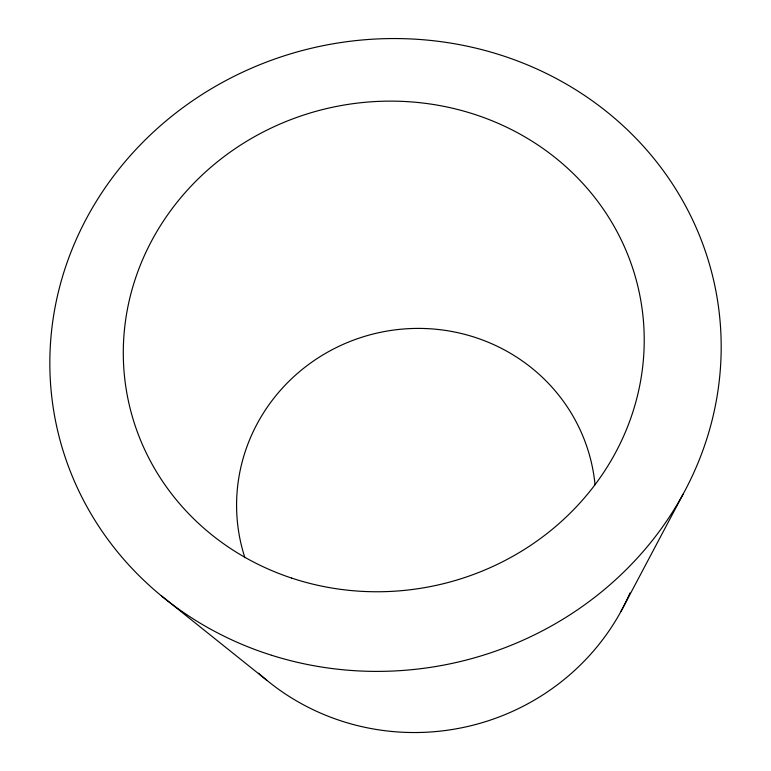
<?xml version="1.0" encoding="UTF-8"?>
<svg xmlns="http://www.w3.org/2000/svg" width="771" height="771" viewBox="0 0 771 771"><rect width="100%" height="100%" fill="white"/><g stroke="black" fill="none" stroke-linecap="round" stroke-linejoin="round"><path stroke-width="1.16" d="M621.089 611.22L683.106 494.134M161.37 595.838L266.718 680.205M630.003 592.986A231.637 224.91 -11.7 0 1 258.574 673.189M244.889 557.674A179.836 174.535 -11.7 0 1 380.623 332.291A179.836 174.535 -11.7 0 1 595.039 484.786M271.749 655.311A336.513 315.532 -11.7 0 0 715.893 291.043A336.513 315.532 -11.7 0 0 168.897 118.551A336.513 315.532 -11.7 0 0 271.749 655.311M291.631 578.077A261.128 244.619 -11.7 0 0 640.807 300.574A261.128 244.619 -11.7 0 0 218.81 160.676A261.128 244.619 -11.7 0 0 291.631 578.077"/></g></svg>
